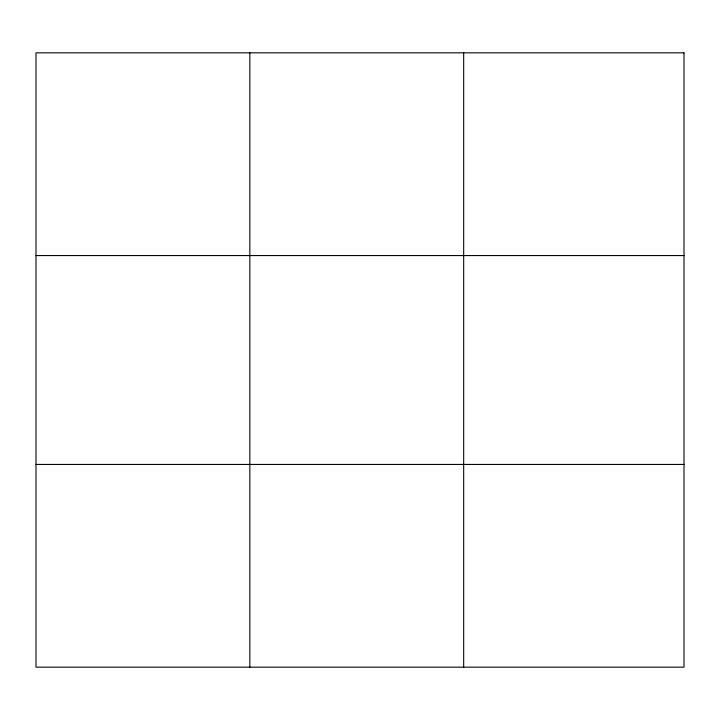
<?xml version="1.0" encoding="UTF-8"?>
<svg xmlns="http://www.w3.org/2000/svg" width="720" height="720" viewBox="0 0 720 720"><rect width="100%" height="100%" fill="white"/><g stroke="black" fill="none" stroke-linecap="round" stroke-linejoin="round"><path stroke-width="1.08" d="M249.84 667.17L249.84 52.83M463.68 667.17L463.68 52.83M36 255.564L684 255.564M36 464.436L684 464.436M684 52.83L684 667.17L36 667.17L36 52.83L684 52.83"/></g></svg>
